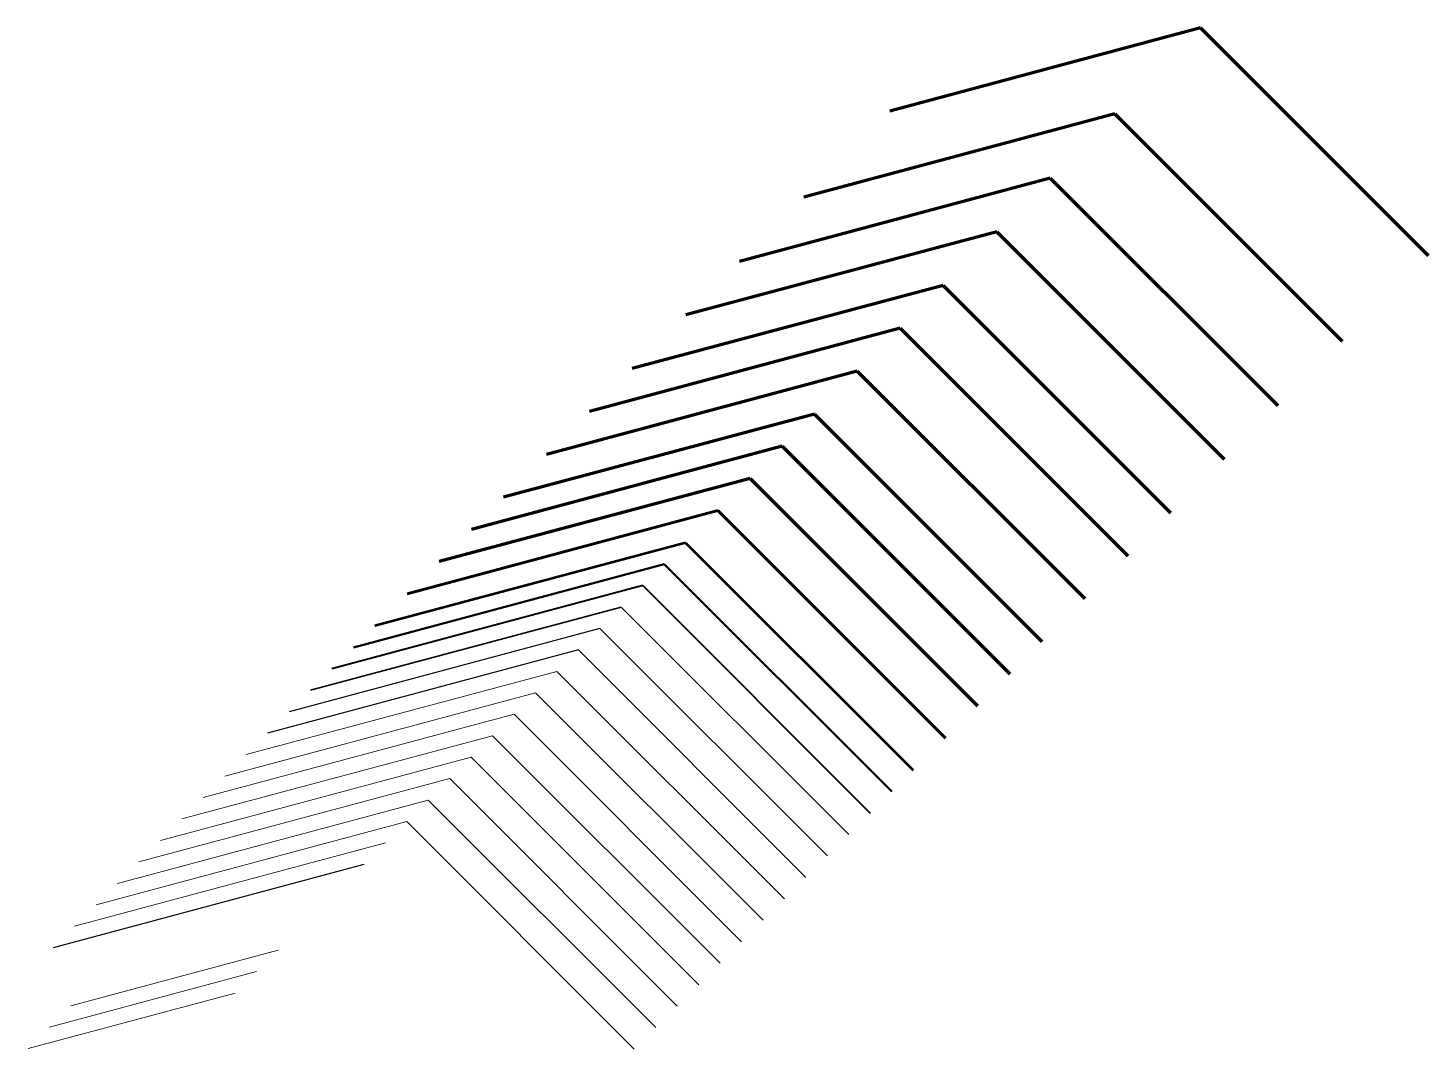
# Model space of a CAD drawing. Header units: millimetres. Extents: x -14.7 to 50.6, y -7.6 to 40.
import ezdxf

# ---------------------------------------------------------------- set-up
doc = ezdxf.new("R2010")
doc.units = ezdxf.units.MM
for name, color, linetype, lineweight, true_color in [('0 Entity Lineweights %', 18, 'Continuous', 15, 0x000000), ('01 Default', 1, 'Continuous', 15, 0xff0000), ('02 Weight000', 3, 'Continuous', 0, 0x00ff00), ('03 Weight005', 5, 'Continuous', 5, 0x0000ff), ('04 Weight009', 4, 'Continuous', 9, 0x00ffff), ('05 Weight013', 6, 'Continuous', 13, 0xff00ff), ('06 Weight015', 2, 'Continuous', 15, 0xffff00), ('07 Weight018', 30, 'Continuous', 18, 0xff7f00), ('08 Weight020', 16, 'Continuous', 20, 0x800000), ('09 Weight025', 96, 'Continuous', 25, 0x008000), ('10 Weight030', 176, 'Continuous', 30, 0x000080), ('11 Weight035', 136, 'Continuous', 35, 0x008080), ('12 Weight040', 216, 'Continuous', 40, 0x800080), ('13 Weight050', 56, 'Continuous', 50, 0x808000), ('14 Weight053', 18, 'Continuous', 53, 0x000000), ('15 Weight060', 18, 'Continuous', 60, 0x000000), ('16 Weight070', 18, 'Continuous', 70, 0x000000), ('17 Weight080', 18, 'Continuous', 80, 0x000000), ('18 Weight090', 18, 'Continuous', 90, 0x000000), ('19 Weight100', 18, 'Continuous', 100, 0x000000), ('20 Weight106', 18, 'Continuous', 106, 0x000000), ('21 Weight120', 18, 'Continuous', 120, 0x000000), ('22 Weight140', 18, 'Continuous', 140, 0x000000), ('23 Weight158', 18, 'Continuous', 158, 0x000000), ('24 Weight200', 18, 'Continuous', 200, 0x000000), ('25 Weight211', 18, 'Continuous', 211, 0x000000)]:
    doc.layers.add(name, color=color, linetype=linetype, lineweight=lineweight, true_color=true_color)

msp = doc.modelspace()

# ---------------------------------------------------------------- linework, layer by layer
at = {"layer": '0 Entity Lineweights %', "lineweight": 211}
msp.add_line((40, 40), (25.511, 36.118), dxfattribs=at)
at = {"layer": '0 Entity Lineweights %', "lineweight": 200}
msp.add_line((36, 36), (21.511, 32.118), dxfattribs=at)
at = {"layer": '0 Entity Lineweights %', "lineweight": 158}
msp.add_line((33, 33), (18.511, 29.118), dxfattribs=at)
at = {"layer": '0 Entity Lineweights %', "lineweight": 140}
msp.add_line((30.5, 30.5), (16.011, 26.618), dxfattribs=at)
at = {"layer": '0 Entity Lineweights %', "lineweight": 120}
msp.add_line((28, 28), (13.511, 24.118), dxfattribs=at)
at = {"layer": '0 Entity Lineweights %', "lineweight": 106}
msp.add_line((26, 26), (11.511, 22.118), dxfattribs=at)
at = {"layer": '0 Entity Lineweights %', "lineweight": 100}
msp.add_line((24, 24), (9.511, 20.118), dxfattribs=at)
at = {"layer": '0 Entity Lineweights %', "lineweight": 90}
msp.add_line((22, 22), (7.511, 18.118), dxfattribs=at)
at = {"layer": '0 Entity Lineweights %', "lineweight": 80}
msp.add_line((20.5, 20.5), (6.011, 16.618), dxfattribs=at)
at = {"layer": '0 Entity Lineweights %', "lineweight": 70}
msp.add_line((19, 19), (4.511, 15.118), dxfattribs=at)
at = {"layer": '0 Entity Lineweights %', "lineweight": 60}
msp.add_line((17.5, 17.5), (3.011, 13.618), dxfattribs=at)
at = {"layer": '0 Entity Lineweights %', "lineweight": 53}
msp.add_line((16, 16), (1.511, 12.118), dxfattribs=at)
at = {"layer": '0 Entity Lineweights %', "lineweight": 50}
msp.add_line((15, 15), (0.511, 11.118), dxfattribs=at)
at = {"layer": '0 Entity Lineweights %', "lineweight": 40}
msp.add_line((14, 14), (-0.489, 10.118), dxfattribs=at)
at = {"layer": '0 Entity Lineweights %', "lineweight": 35}
msp.add_line((13, 13), (-1.489, 9.118), dxfattribs=at)
at = {"layer": '0 Entity Lineweights %', "lineweight": 30}
msp.add_line((12, 12), (-2.489, 8.118), dxfattribs=at)
at = {"layer": '0 Entity Lineweights %', "lineweight": 25}
msp.add_line((11, 11), (-3.489, 7.118), dxfattribs=at)
at = {"layer": '0 Entity Lineweights %', "lineweight": 20}
msp.add_line((10, 10), (-4.489, 6.118), dxfattribs=at)
at = {"layer": '0 Entity Lineweights %', "lineweight": 18}
msp.add_line((9, 9), (-5.489, 5.118), dxfattribs=at)
at = {"layer": '0 Entity Lineweights %', "lineweight": 15}
for p, q in [((8, 8), (-6.489, 4.118)), ((3, 3), (-11.489, -0.882))]:
    msp.add_line(p, q, dxfattribs=at)
at = {"layer": '0 Entity Lineweights %', "lineweight": 13}
msp.add_line((7, 7), (-7.489, 3.118), dxfattribs=at)
at = {"layer": '0 Entity Lineweights %', "lineweight": 9}
msp.add_line((6, 6), (-8.489, 2.118), dxfattribs=at)
at = {"layer": '0 Entity Lineweights %', "lineweight": 5}
for p, q in [((5, 5), (-9.489, 1.118)), ((-3, -3), (-12.659, -5.588)), ((-4, -4), (-13.659, -6.588)), ((-5, -5), (-14.659, -7.588))]:
    msp.add_line(p, q, dxfattribs=at)
at = {"layer": '0 Entity Lineweights %', "lineweight": 0}
msp.add_line((4, 4), (-10.489, 0.118), dxfattribs=at)
at = {"layer": '0 Entity Lineweights %'}
msp.add_line((2, 2), (-12.489, -1.882), dxfattribs=at)
at = {"layer": '0 Entity Lineweights %', "lineweight": -2}
msp.add_line((1, 1), (-13.489, -2.882), dxfattribs=at)
at = {"layer": '01 Default'}
msp.add_line((3, 3), (13.607, -7.607), dxfattribs=at)
at = {"layer": '02 Weight000'}
msp.add_line((4, 4), (14.607, -6.607), dxfattribs=at)
at = {"layer": '03 Weight005'}
msp.add_line((5, 5), (15.607, -5.607), dxfattribs=at)
at = {"layer": '04 Weight009'}
msp.add_line((6, 6), (16.607, -4.607), dxfattribs=at)
at = {"layer": '05 Weight013'}
msp.add_line((7, 7), (17.607, -3.607), dxfattribs=at)
at = {"layer": '06 Weight015'}
msp.add_line((8, 8), (18.607, -2.607), dxfattribs=at)
at = {"layer": '07 Weight018'}
msp.add_line((9, 9), (19.607, -1.607), dxfattribs=at)
at = {"layer": '08 Weight020'}
msp.add_line((10, 10), (20.607, -0.607), dxfattribs=at)
at = {"layer": '09 Weight025'}
msp.add_line((11, 11), (21.607, 0.393), dxfattribs=at)
at = {"layer": '10 Weight030'}
msp.add_line((12, 12), (22.607, 1.393), dxfattribs=at)
at = {"layer": '11 Weight035'}
msp.add_line((13, 13), (23.607, 2.393), dxfattribs=at)
at = {"layer": '12 Weight040'}
msp.add_line((14, 14), (24.607, 3.393), dxfattribs=at)
at = {"layer": '13 Weight050'}
msp.add_line((15, 15), (25.607, 4.393), dxfattribs=at)
at = {"layer": '14 Weight053'}
msp.add_line((16, 16), (26.607, 5.393), dxfattribs=at)
at = {"layer": '15 Weight060'}
msp.add_line((17.5, 17.5), (28.107, 6.893), dxfattribs=at)
at = {"layer": '16 Weight070'}
msp.add_line((19, 19), (29.607, 8.393), dxfattribs=at)
at = {"layer": '17 Weight080'}
msp.add_line((20.5, 20.5), (31.107, 9.893), dxfattribs=at)
at = {"layer": '18 Weight090'}
msp.add_line((22, 22), (32.607, 11.393), dxfattribs=at)
at = {"layer": '19 Weight100'}
msp.add_line((24, 24), (34.607, 13.393), dxfattribs=at)
at = {"layer": '20 Weight106'}
msp.add_line((26, 26), (36.607, 15.393), dxfattribs=at)
at = {"layer": '21 Weight120'}
msp.add_line((28, 28), (38.607, 17.393), dxfattribs=at)
at = {"layer": '22 Weight140'}
msp.add_line((30.5, 30.5), (41.107, 19.893), dxfattribs=at)
at = {"layer": '23 Weight158'}
msp.add_line((33, 33), (43.607, 22.393), dxfattribs=at)
at = {"layer": '24 Weight200'}
msp.add_line((36, 36), (46.607, 25.393), dxfattribs=at)
at = {"layer": '25 Weight211'}
msp.add_line((40, 40), (50.607, 29.393), dxfattribs=at)

doc.saveas('drawing.dxf')
